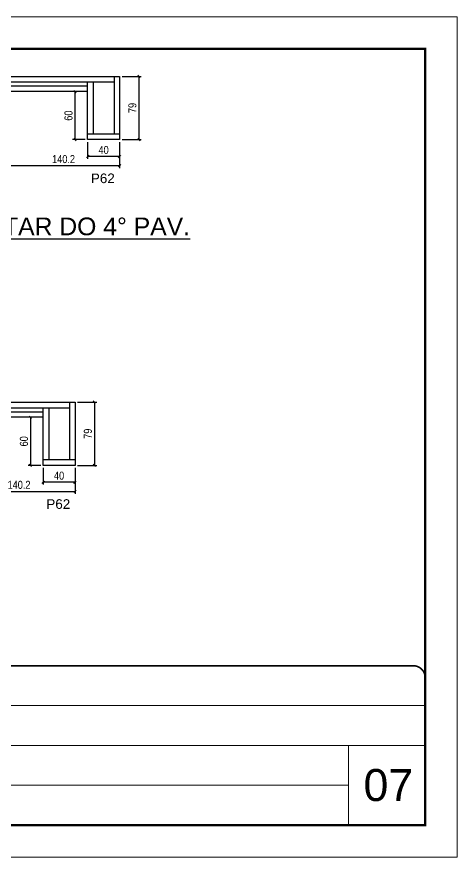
# Model space of a CAD drawing. Header units: millimetres. Extents: x 1427 to 7681, y 297 to 2495.
# Drawn here: x 5545 to 6096, y 297 to 1347 of the extents above; entities that cross this region are included whole.
import ezdxf
from ezdxf.enums import TextEntityAlignment as Align

# ---------------------------------------------------------------- set-up
doc = ezdxf.new("R2010")
doc.units = ezdxf.units.MM
doc.linetypes.add('CONTINUO', pattern=[0])
doc.linetypes.add('DASHED', pattern=[0.75, 0.5, -0.25])
for name, color, linetype in [('5', 5, 'Continuous'), ('COTA', 241, 'Continuous'), ('Painéis', 200, 'Continuous'), ('SARR_2.2x7', 40, 'Continuous')]:
    doc.layers.add(name, color=color, linetype=linetype)
for name, color, linetype, lineweight in [('CARIMBO', 255, 'Continuous', 9), ('Folhas', 255, 'Continuous', 9), ('SARRAFO DE PRESSAO', 251, 'DASHED', 9)]:
    doc.layers.add(name, color=color, linetype=linetype, lineweight=lineweight)
doc.styles.add('ARIAL', font='arial.ttf')
doc.styles.add('COTA TECNICA-50', font='techl___.ttf', dxfattribs={"height": 10})
doc.styles.get("Standard").update_dxf_attribs({"font": 'arial.ttf'})
doc.dimstyles.new('COTA PAINEL-50', dxfattribs={"dimtxt": 10, "dimasz": 3, "dimexe": 3, "dimexo": 3, "dimgap": 3, "dimtad": 1, "dimdec": 1, "dimzin": 12, "dimdsep": 46, "dimtxsty": 'COTA TECNICA-50', "dimblk1": 'OBLIQUE', "dimblk2": 'OBLIQUE', "dimsah": 1, "dimcen": 0.9, "dimclrd": 4, "dimclre": 4, "dimclrt": 240, "dimadec": 1, "dimazin": 3, "dimtfac": 1, "dimtdec": 1, "dimtmove": 0, "dimatfit": 3, "dimfxl": 1, "dimtolj": 1, "dimtzin": 12, "dimarcsym": 0})

# ---------------------------------------------------------------- blocks, each defined once
blk = doc.blocks.new('9999999999')
at = {"color": 30, "linetype": 'CONTINUO'}
for p, q in [((98564.6, 34379.6), (99584, 34379.6)), ((98564.6, 34329.8), (99488, 34329.8)), ((99584, 34329.8), (99488, 34329.8)), ((99488, 34329.8), (99488, 34230.2)), ((98564.6, 34280), (99488, 34280))]:
    blk.add_line(p, q, dxfattribs=at)
at = {"color": 30, "linetype": 'CONTINUO', "const_width": 2}
blk.add_lwpolyline([(99584, 34230.2), (99584, 34414.4, 0.414214), (99569, 34429.4), (98229, 34429.4, 0.414214), (98214, 34414.4), (98214, 34245.2, 0.414214), (98229, 34230.2), (99584, 34230.2)], format="xyb", dxfattribs=at)
at = {"layer": 'Folhas'}
blk.add_lwpolyline([(98139, 34190.2), (99624, 34190.2), (99624, 35240.2), (98139, 35240.2)], close=True, dxfattribs=at)
at = {"layer": 'Folhas', "color": 30, "const_width": 3}
blk.add_lwpolyline([(98214, 34230.2), (99584, 34230.2), (99584, 35200.2), (98214, 35200.2)], close=True, dxfattribs=at)
blk = doc.blocks.new('_Oblique')
at = {"color": 0, "linetype": 'ByBlock', "lineweight": -2}
blk.add_line((-0.5, -0.5), (0.5, 0.5), dxfattribs=at)
blk = doc.blocks.new('*D174')
at = {"layer": 'COTA', "color": 4, "linetype": 'ByBlock', "lineweight": -2, "transparency": 16777216}
for p, q in [((5533.3, 1250.3), (5533.3, 1157.8)), ((5673.5, 1190.3), (5673.5, 1157.8)), ((5533.3, 1160.8), (5673.5, 1160.8))]:
    blk.add_line(p, q, dxfattribs=at)
at = {"layer": 'Defpoints', "color": 0, "linetype": 'ByBlock', "transparency": 16777216}
for p in [(5533.3, 1253.3), (5673.5, 1193.3), (5673.5, 1160.8)]:
    blk.add_point(p, dxfattribs=at)
at = {"layer": 'COTA', "color": 4, "linetype": 'ByBlock', "lineweight": -2, "transparency": 16777216, "xscale": 3, "yscale": 3, "zscale": 3, "rotation": 180}
blk.add_blockref('_Oblique', (5533.3, 1160.8), dxfattribs=at)
at = {"layer": 'COTA', "color": 4, "linetype": 'ByBlock', "lineweight": -2, "transparency": 16777216, "xscale": 3, "yscale": 3, "zscale": 3}
blk.add_blockref('_Oblique', (5673.5, 1160.8), dxfattribs=at)
at = {"layer": 'COTA', "color": 240, "linetype": 'ByBlock', "transparency": 16777216, "insert": (5603.4, 1168.9), "char_height": 10, "attachment_point": 5, "style": 'COTA TECNICA-50'}
blk.add_mtext('\\A1;140.2', dxfattribs=at)
blk = doc.blocks.new('*D175')
at = {"layer": 'COTA', "color": 4, "linetype": 'ByBlock', "lineweight": -2, "transparency": 16777216}
for p, q in [((5630.5, 1253.3), (5614.7, 1253.3)), ((5617.7, 1253.3), (5617.7, 1193.3)), ((5630.5, 1193.3), (5614.7, 1193.3))]:
    blk.add_line(p, q, dxfattribs=at)
at = {"layer": 'Defpoints', "color": 0, "linetype": 'ByBlock', "transparency": 16777216}
for p in [(5633.5, 1253.3), (5617.7, 1193.3), (5633.5, 1193.3)]:
    blk.add_point(p, dxfattribs=at)
at = {"layer": 'COTA', "color": 4, "linetype": 'ByBlock', "lineweight": -2, "transparency": 16777216, "xscale": 3, "yscale": 3, "zscale": 3}
for p, rotation in [((5617.7, 1253.3), 90), ((5617.7, 1193.3), 270)]:
    blk.add_blockref('_Oblique', p, dxfattribs=dict(at, rotation=rotation))
at = {"layer": 'COTA', "color": 240, "linetype": 'ByBlock', "transparency": 16777216, "insert": (5609.6, 1223.3), "char_height": 10, "attachment_point": 5, "rotation": 90, "style": 'COTA TECNICA-50'}
blk.add_mtext('\\A1;60', dxfattribs=at)
blk = doc.blocks.new('*D176')
at = {"layer": 'COTA', "color": 4, "linetype": 'ByBlock', "lineweight": -2, "transparency": 16777216}
for p, q in [((5676.5, 1272.3), (5700.6, 1272.3)), ((5697.6, 1272.3), (5697.6, 1193.3)), ((5676.5, 1193.3), (5700.6, 1193.3))]:
    blk.add_line(p, q, dxfattribs=at)
at = {"layer": 'Defpoints', "color": 0, "linetype": 'ByBlock', "transparency": 16777216}
for p in [(5673.5, 1272.3), (5673.5, 1193.3), (5697.6, 1193.3)]:
    blk.add_point(p, dxfattribs=at)
at = {"layer": 'COTA', "color": 4, "linetype": 'ByBlock', "lineweight": -2, "transparency": 16777216, "xscale": 3, "yscale": 3, "zscale": 3}
for p, rotation in [((5697.6, 1272.3), 90), ((5697.6, 1193.3), 270)]:
    blk.add_blockref('_Oblique', p, dxfattribs=dict(at, rotation=rotation))
at = {"layer": 'COTA', "color": 240, "linetype": 'ByBlock', "transparency": 16777216, "insert": (5689.5, 1232.8), "char_height": 10, "attachment_point": 5, "rotation": 90, "style": 'COTA TECNICA-50'}
blk.add_mtext('\\A1;79', dxfattribs=at)
blk = doc.blocks.new('*D177')
at = {"layer": 'COTA', "color": 4, "linetype": 'ByBlock', "lineweight": -2, "transparency": 16777216}
for p, q in [((5633.5, 1190.3), (5633.5, 1169.2)), ((5673.5, 1190.3), (5673.5, 1169.2)), ((5673.5, 1172.2), (5633.5, 1172.2))]:
    blk.add_line(p, q, dxfattribs=at)
at = {"layer": 'Defpoints', "color": 0, "linetype": 'ByBlock', "transparency": 16777216}
for p in [(5633.5, 1193.3), (5673.5, 1193.3), (5633.5, 1172.2)]:
    blk.add_point(p, dxfattribs=at)
at = {"layer": 'COTA', "color": 4, "linetype": 'ByBlock', "lineweight": -2, "transparency": 16777216, "xscale": 3, "yscale": 3, "zscale": 3, "rotation": 180}
blk.add_blockref('_Oblique', (5633.5, 1172.2), dxfattribs=at)
at = {"layer": 'COTA', "color": 4, "linetype": 'ByBlock', "lineweight": -2, "transparency": 16777216, "xscale": 3, "yscale": 3, "zscale": 3}
blk.add_blockref('_Oblique', (5673.5, 1172.2), dxfattribs=at)
at = {"layer": 'COTA', "color": 240, "linetype": 'ByBlock', "transparency": 16777216, "insert": (5653.5, 1180.3), "char_height": 10, "attachment_point": 5, "style": 'COTA TECNICA-50'}
blk.add_mtext('\\A1;40', dxfattribs=at)
blk = doc.blocks.new('*D191')
at = {"layer": 'COTA', "color": 4, "linetype": 'ByBlock', "lineweight": -2, "transparency": 16777216}
for p, q in [((5477.6, 843.3), (5477.6, 750.8)), ((5617.8, 783.3), (5617.8, 750.8)), ((5477.6, 753.8), (5617.8, 753.8))]:
    blk.add_line(p, q, dxfattribs=at)
at = {"layer": 'Defpoints', "color": 0, "linetype": 'ByBlock', "transparency": 16777216}
for p in [(5477.6, 846.3), (5617.8, 786.3), (5617.8, 753.8)]:
    blk.add_point(p, dxfattribs=at)
at = {"layer": 'COTA', "color": 4, "linetype": 'ByBlock', "lineweight": -2, "transparency": 16777216, "xscale": 3, "yscale": 3, "zscale": 3, "rotation": 180}
blk.add_blockref('_Oblique', (5477.6, 753.8), dxfattribs=at)
at = {"layer": 'COTA', "color": 4, "linetype": 'ByBlock', "lineweight": -2, "transparency": 16777216, "xscale": 3, "yscale": 3, "zscale": 3}
blk.add_blockref('_Oblique', (5617.8, 753.8), dxfattribs=at)
at = {"layer": 'COTA', "color": 240, "linetype": 'ByBlock', "transparency": 16777216, "insert": (5547.7, 761.9), "char_height": 10, "attachment_point": 5, "style": 'COTA TECNICA-50'}
blk.add_mtext('\\A1;140.2', dxfattribs=at)
blk = doc.blocks.new('*D192')
at = {"layer": 'COTA', "color": 4, "linetype": 'ByBlock', "lineweight": -2, "transparency": 16777216}
for p, q in [((5574.8, 846.3), (5559, 846.3)), ((5562, 846.3), (5562, 786.3)), ((5574.8, 786.3), (5559, 786.3))]:
    blk.add_line(p, q, dxfattribs=at)
at = {"layer": 'Defpoints', "color": 0, "linetype": 'ByBlock', "transparency": 16777216}
for p in [(5577.8, 846.3), (5562, 786.3), (5577.8, 786.3)]:
    blk.add_point(p, dxfattribs=at)
at = {"layer": 'COTA', "color": 4, "linetype": 'ByBlock', "lineweight": -2, "transparency": 16777216, "xscale": 3, "yscale": 3, "zscale": 3}
for p, rotation in [((5562, 846.3), 90), ((5562, 786.3), 270)]:
    blk.add_blockref('_Oblique', p, dxfattribs=dict(at, rotation=rotation))
at = {"layer": 'COTA', "color": 240, "linetype": 'ByBlock', "transparency": 16777216, "insert": (5553.9, 816.3), "char_height": 10, "attachment_point": 5, "rotation": 90, "style": 'COTA TECNICA-50'}
blk.add_mtext('\\A1;60', dxfattribs=at)
blk = doc.blocks.new('*D193')
at = {"layer": 'COTA', "color": 4, "linetype": 'ByBlock', "lineweight": -2, "transparency": 16777216}
for p, q in [((5620.8, 865.3), (5644.9, 865.3)), ((5641.9, 865.3), (5641.9, 786.3)), ((5620.8, 786.3), (5644.9, 786.3))]:
    blk.add_line(p, q, dxfattribs=at)
at = {"layer": 'Defpoints', "color": 0, "linetype": 'ByBlock', "transparency": 16777216}
for p in [(5617.8, 865.3), (5617.8, 786.3), (5641.9, 786.3)]:
    blk.add_point(p, dxfattribs=at)
at = {"layer": 'COTA', "color": 4, "linetype": 'ByBlock', "lineweight": -2, "transparency": 16777216, "xscale": 3, "yscale": 3, "zscale": 3}
for p, rotation in [((5641.9, 865.3), 90), ((5641.9, 786.3), 270)]:
    blk.add_blockref('_Oblique', p, dxfattribs=dict(at, rotation=rotation))
at = {"layer": 'COTA', "color": 240, "linetype": 'ByBlock', "transparency": 16777216, "insert": (5633.8, 825.8), "char_height": 10, "attachment_point": 5, "rotation": 90, "style": 'COTA TECNICA-50'}
blk.add_mtext('\\A1;79', dxfattribs=at)
blk = doc.blocks.new('*D194')
at = {"layer": 'COTA', "color": 4, "linetype": 'ByBlock', "lineweight": -2, "transparency": 16777216}
for p, q in [((5577.8, 783.3), (5577.8, 762.3)), ((5617.8, 783.3), (5617.8, 762.3)), ((5617.8, 765.3), (5577.8, 765.3))]:
    blk.add_line(p, q, dxfattribs=at)
at = {"layer": 'Defpoints', "color": 0, "linetype": 'ByBlock', "transparency": 16777216}
for p in [(5577.8, 786.3), (5617.8, 786.3), (5577.8, 765.3)]:
    blk.add_point(p, dxfattribs=at)
at = {"layer": 'COTA', "color": 4, "linetype": 'ByBlock', "lineweight": -2, "transparency": 16777216, "xscale": 3, "yscale": 3, "zscale": 3, "rotation": 180}
blk.add_blockref('_Oblique', (5577.8, 765.3), dxfattribs=at)
at = {"layer": 'COTA', "color": 4, "linetype": 'ByBlock', "lineweight": -2, "transparency": 16777216, "xscale": 3, "yscale": 3, "zscale": 3}
blk.add_blockref('_Oblique', (5617.8, 765.3), dxfattribs=at)
at = {"layer": 'COTA', "color": 240, "linetype": 'ByBlock', "transparency": 16777216, "insert": (5597.8, 773.4), "char_height": 10, "attachment_point": 5, "style": 'COTA TECNICA-50'}
blk.add_mtext('\\A1;40', dxfattribs=at)

msp = doc.modelspace()

# ---------------------------------------------------------------- linework, layer by layer
at = {"layer": 'Painéis', "linetype": 'ByBlock'}
for points in [[(5533.27, 1272.29), (5673.52, 1272.29), (5673.52, 1193.29), (5633.52, 1193.29), (5633.52, 1253.29), (5533.27, 1253.29), (5533.27, 1272.29)], [(5477.59, 865.3), (5617.83, 865.3), (5617.83, 786.3), (5577.83, 786.3), (5577.83, 846.3), (5477.59, 846.3), (5477.59, 865.3)]]:
    msp.add_lwpolyline(points, dxfattribs=at)
at = {"layer": 'SARR_2.2x7', "linetype": 'Continuous'}
for p, q in [((5666.54, 1272.29), (5666.54, 1200.29)), ((5533.27, 1265.29), (5666.54, 1265.29)), ((5533.27, 1260.29), (5633.52, 1260.29)), ((5633.52, 1253.29), (5633.52, 1265.29)), ((5640.49, 1265.29), (5640.49, 1200.29)), ((5673.52, 1200.29), (5633.52, 1200.29)), ((5610.86, 865.3), (5610.86, 793.3)), ((5477.59, 858.3), (5610.86, 858.3)), ((5477.59, 853.3), (5577.83, 853.3)), ((5577.83, 846.3), (5577.83, 858.3)), ((5584.81, 858.3), (5584.81, 793.3)), ((5617.83, 793.3), (5577.83, 793.3))]:
    msp.add_line(p, q, dxfattribs=at)

# ---------------------------------------------------------------- block references
at = {"layer": 'SARRAFO DE PRESSAO', "color": 6, "linetype": 'ByBlock'}
msp.add_blockref('9999999999', (-93528.45, -33893.48), dxfattribs=at)

# ---------------------------------------------------------------- texts
at = {"color": 0, "linetype": 'Continuous', "ltscale": 5, "style": 'ARIAL'}
msp.add_text('%%UFUNDOS DE VIGA PARA 8° PAV. - REAPROVEITAR DO 4° PAV.', height=22.1184, dxfattribs=at).set_placement((5303.67, 1073.81), align=Align.CENTER)
at = {"layer": '5', "linetype": 'Continuous'}
for p in [(5637.6, 1138.94), (5581.92, 731.95)]:
    msp.add_text('P62', height=12, rotation=359.99996, dxfattribs=at).set_placement(p)
at = {"layer": 'CARIMBO', "style": 'ARIAL'}
msp.add_text('07', height=40, dxfattribs=at).set_placement((5978.39, 366.87))

# ---------------------------------------------------------------- dimensions: what is measured, and where the dimension line sits
at = {"layer": 'COTA', "linetype": 'ByBlock'}
for base, p1, p2, picture, middle in [((5697.56, 1193.29), (5673.52, 1272.29), (5673.52, 1193.29), '*D176', (5689.46, 1232.79)), ((5617.69, 1193.29), (5633.52, 1253.29), (5633.52, 1193.29), '*D175', (5609.58, 1223.29)), ((5641.88, 786.3), (5617.83, 865.3), (5617.83, 786.3), '*D193', (5633.78, 825.8)), ((5562.01, 786.3), (5577.83, 846.3), (5577.83, 786.3), '*D192', (5553.9, 816.3))]:
    dim = msp.add_linear_dim(base=base, p1=p1, p2=p2, angle=90, dimstyle='COTA PAINEL-50', override={"dimarcsym": 1}, dxfattribs=at)
    dim.commit()
    dim.dimension.update_dxf_attribs({"geometry": picture, "text_midpoint": middle})
for base, p1, p2, picture, middle in [((5673.5154, 1160.8208), (5533.2671, 1253.2866), (5673.5154, 1193.2866), '*D174', (5603.3913, 1168.9231)), ((5633.52, 1172.23), (5673.52, 1193.29), (5633.52, 1193.29), '*D177', (5653.52, 1180.34)), ((5617.83, 753.84), (5477.59, 846.3), (5617.83, 786.3), '*D191', (5547.71, 761.94)), ((5577.83, 765.25), (5617.83, 786.3), (5577.83, 786.3), '*D194', (5597.83, 773.35))]:
    dim = msp.add_linear_dim(base=base, p1=p1, p2=p2, dimstyle='COTA PAINEL-50', override={"dimarcsym": 1}, dxfattribs=at)
    dim.commit()
    dim.dimension.update_dxf_attribs({"geometry": picture, "text_midpoint": middle})

doc.saveas('drawing.dxf')
